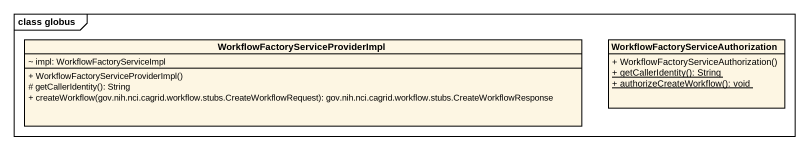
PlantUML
@startuml
mainframe class globus
hide circle
hide empty members
skinparam classAttributeIconSize 0
class "WorkflowFactoryServiceProviderImpl" as WorkflowFactoryServiceProvid {
  ~ impl: WorkflowFactoryServiceImpl
  + WorkflowFactoryServiceProviderImpl()
  # getCallerIdentity(): String
  + createWorkflow(gov.nih.nci.cagrid.workflow.stubs.CreateWorkflowRequest): gov.nih.nci.cagrid.workflow.stubs.CreateWorkflowResponse
}
class "WorkflowFactoryServiceAuthorization" as WorkflowFactoryServiceAuthor {
  + WorkflowFactoryServiceAuthorization()
  {static} + getCallerIdentity(): String
  {static} + authorizeCreateWorkflow(): void
}
@enduml
